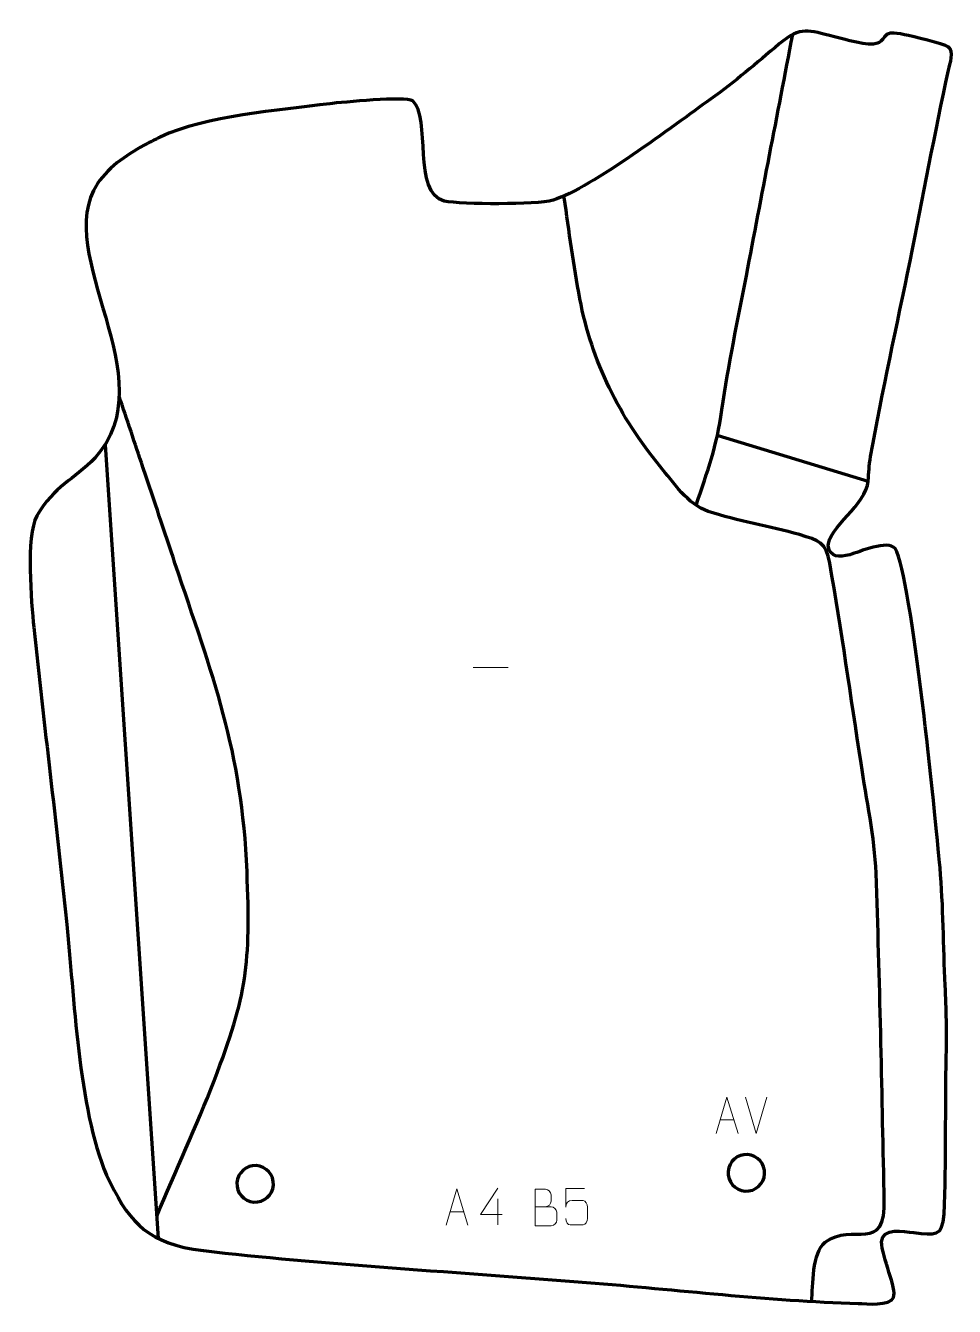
# Model space of a CAD drawing. Header units: millimetres. Extents: x 966 to 1601, y -52 to 824.
import ezdxf

# ---------------------------------------------------------------- set-up
doc = ezdxf.new("R2010")
doc.units = ezdxf.units.MM
doc.header["$MEASUREMENT"] = 0
doc.layers.add('layer 1', color=7, linetype='Continuous', plot=False)
doc.layers.add('layer 2', color=7, linetype='Continuous')
doc.layers.add('layer 3', color=7, linetype='Continuous')

msp = doc.modelspace()

# ---------------------------------------------------------------- linework, layer by layer
at = {"layer": 'layer 1', "color": 250, "lineweight": 9}
for points in [[(1272.0992, 385.0567), (1272.0992, 385.0567), (1296.0772, 385.0567), (1296.0772, 385.0567)], [(1465.5949, 66.3712), (1465.5949, 66.3712), (1458.2731, 91.3248), (1458.2731, 91.3248)], [(1472.9168, 91.3248), (1472.9168, 91.3248), (1465.595, 66.3712), (1465.595, 66.3712)], [(1440.958, 75.6279), (1440.958, 75.6279), (1450.4537, 75.6279), (1450.4537, 75.6279)], [(1288.9379, 21.6632), (1288.9379, 21.6632), (1288.9379, 3.9985), (1288.9379, 3.9985)], [(1256.19, 12.8308), (1256.19, 12.8308), (1265.6857, 12.8308), (1265.6857, 12.8308)]]:
    msp.add_open_spline(points, degree=3, dxfattribs=at)
for points, knots in [([(1438.2354, 66.3785), (1438.2354, 66.3785), (1445.6064, 91.332), (1445.6064, 91.332), (1445.6064, 91.332), (1445.6064, 91.332), (1453.1763, 66.3785), (1453.1763, 66.3785)], [0, 0, 0, 0, 0.33333333, 0.33333333, 0.33333333, 0.33333333, 1, 1, 1, 1]), ([(1253.4674, 3.5814), (1253.4674, 3.5814), (1260.8384, 28.5349), (1260.8384, 28.5349), (1260.8384, 28.5349), (1260.8384, 28.5349), (1268.4083, 3.5814), (1268.4083, 3.5814)], [0, 0, 0, 0, 0.33333333, 0.33333333, 0.33333333, 0.33333333, 1, 1, 1, 1]), ([(1291.882, 10.9021), (1291.882, 10.9021), (1277.0603, 10.9021), (1277.0603, 10.9021), (1277.0603, 10.9021), (1277.0603, 10.9021), (1288.9379, 28.9726), (1288.9379, 28.9726)], [0, 0, 0, 0, 0.33333333, 0.33333333, 0.33333333, 0.33333333, 1, 1, 1, 1]), ([(1314.4264, 16.2843), (1318.065, 16.2847), (1321.6521, 16.2847), (1325.2915, 16.2843), (1325.2915, 16.2843), (1327.2669, 16.267), (1329.1905, 14.5309), (1329.1905, 12.4813), (1329.1905, 12.4813), (1329.1901, 11.3527), (1329.1901, 8.3033), (1329.1905, 7.1744), (1329.1905, 7.1744), (1329.2081, 5.3165), (1327.666, 3.3026), (1325.3445, 3.3195), (1325.3445, 3.3195), (1321.7047, 3.3199), (1318.0653, 3.3199), (1314.4264, 3.3195), (1314.4264, 3.3195), (1314.4264, 11.6378), (1314.4264, 19.9556), (1314.4264, 28.2731), (1314.4264, 28.2731), (1316.8001, 28.2731), (1319.1742, 28.2731), (1321.5484, 28.2731), (1321.5484, 28.2731), (1323.2292, 28.2907), (1325.326, 26.3802), (1325.3437, 24.4178), (1325.3437, 24.4178), (1325.3433, 22.3517), (1325.3433, 22.2057), (1325.3437, 20.1392), (1325.3437, 20.1392), (1325.361, 18.0731), (1323.5065, 16.267), (1321.4965, 16.2843)], [0, 0, 0, 0, 0.09090909, 0.09090909, 0.09090909, 0.09090909, 0.18181818, 0.18181818, 0.18181818, 0.18181818, 0.27272727, 0.27272727, 0.27272727, 0.27272727, 0.36363636, 0.36363636, 0.36363636, 0.36363636, 0.45454545, 0.45454545, 0.45454545, 0.45454545, 0.54545455, 0.54545455, 0.54545455, 0.54545455, 0.63636364, 0.63636364, 0.63636364, 0.63636364, 0.72727273, 0.72727273, 0.72727273, 0.72727273, 0.81818182, 0.81818182, 0.81818182, 0.81818182, 1, 1, 1, 1]), ([(1348.253, 28.7394), (1348.253, 28.7394), (1335.4013, 28.7394), (1335.4013, 28.7394), (1335.4013, 28.7394), (1335.4016, 24.5088), (1335.4016, 20.2779), (1335.4013, 16.0467), (1335.4013, 16.0467), (1335.401, 19.3568), (1337.032, 20.4286), (1339.844, 20.4891), (1339.844, 20.4891), (1342.2836, 20.4894), (1344.7231, 20.4894), (1347.1623, 20.4891), (1347.1623, 20.4891), (1348.8121, 20.4959), (1350.287, 18.1154), (1350.3155, 16.0467), (1350.3155, 16.0467), (1350.3152, 13.4594), (1350.3152, 10.8718), (1350.3155, 8.2841), (1350.3155, 8.2841), (1350.3617, 6.3247), (1348.8623, 3.8884), (1347.2364, 3.8299), (1347.2364, 3.8299), (1345.2799, 3.8302), (1340.3849, 3.8302), (1338.4279, 3.8299), (1338.4279, 3.8299), (1336.5824, 3.8211), (1335.4753, 5.7859), (1335.4545, 8.337)], [0, 0, 0, 0, 0.1, 0.1, 0.1, 0.1, 0.2, 0.2, 0.2, 0.2, 0.3, 0.3, 0.3, 0.3, 0.4, 0.4, 0.4, 0.4, 0.5, 0.5, 0.5, 0.5, 0.6, 0.6, 0.6, 0.6, 0.7, 0.7, 0.7, 0.7, 0.8, 0.8, 0.8, 0.8, 1, 1, 1, 1])]:
    msp.add_open_spline(points, degree=3, knots=knots, dxfattribs=at)
at = {"layer": 'layer 2', "color": 140, "lineweight": 158}
for points, knots in [([(1424.516, 496.1369), (1432.5989, 520.237), (1438.5157, 535.6192), (1442.1839, 561.3319), (1442.1839, 561.3319), (1446.5708, 592.0819), (1452.9942, 622.523), (1458.8457, 653.0175), (1458.8457, 653.0175), (1469.3573, 708.0091), (1480.0291, 762.9699), (1490.5482, 817.9602)], [0, 0, 0, 0, 0.25, 0.25, 0.25, 0.25, 0.5, 0.5, 0.5, 0.5, 1, 1, 1, 1]), ([(1503.4846, -48.463), (1504.3686, -37.7163), (1503.7417, -14.975), (1512.7703, -7.9718), (1512.7703, -7.9718), (1531.2258, 6.3436), (1554.5105, -17.0676), (1553.1675, 21.8951), (1553.1675, 21.8951), (1553.1201, 23.2698), (1553.066, 24.6426), (1553.0217, 26.0179), (1553.0217, 26.0179), (1551.5135, 98.7384), (1550.1448, 171.7891), (1547.5392, 244.4629), (1547.5392, 244.4629), (1546.6579, 269.0425), (1540.9542, 295.1097), (1537.2525, 319.6303), (1537.2525, 319.6303), (1530.3758, 365.1769), (1523.7173, 410.971), (1515.9371, 456.3611), (1515.9371, 456.3611), (1513.4373, 470.9454), (1508.5119, 471.892), (1495.18, 475.967), (1495.18, 475.967), (1475.0627, 481.939), (1452.6432, 485.1156), (1432.8387, 491.8755), (1432.8387, 491.8755), (1418.637, 496.723), (1409.0168, 511.4874), (1399.8903, 522.6397), (1399.8903, 522.6397), (1372.1717, 556.2265), (1353.1452, 594.4857), (1344.9898, 637.3031), (1344.9898, 637.3031), (1340.6194, 660.2484), (1337.6364, 683.4522), (1334.3015, 706.5647)], [0, 0, 0, 0, 0.08333333, 0.08333333, 0.08333333, 0.08333333, 0.16666667, 0.16666667, 0.16666667, 0.16666667, 0.25, 0.25, 0.25, 0.25, 0.33333333, 0.33333333, 0.33333333, 0.33333333, 0.41666667, 0.41666667, 0.41666667, 0.41666667, 0.5, 0.5, 0.5, 0.5, 0.58333333, 0.58333333, 0.58333333, 0.58333333, 0.66666667, 0.66666667, 0.66666667, 0.66666667, 0.75, 0.75, 0.75, 0.75, 0.83333333, 0.83333333, 0.83333333, 0.83333333, 1, 1, 1, 1]), ([(1055.6509, 9.8547), (1068.634, 40.3896), (1082.9547, 71.6209), (1094.8989, 102.4354), (1094.8989, 102.4354), (1117.6315, 161.6113), (1119.9408, 182.1727), (1117.394, 245.6077), (1117.394, 245.6077), (1114.0663, 328.5011), (1093.896, 379.5717), (1068.1495, 456.4981), (1068.1495, 456.4981), (1060.9799, 477.9193), (1053.8667, 499.3592), (1046.6911, 520.7785), (1046.6911, 520.7785), (1046.6911, 520.7785), (1046.2127, 522.2054), (1046.2127, 522.2054), (1046.2127, 522.2054), (1040.7908, 538.3765), (1035.3689, 554.5476), (1029.9471, 570.7187)], [0, 0, 0, 0, 0.14285714, 0.14285714, 0.14285714, 0.14285714, 0.28571429, 0.28571429, 0.28571429, 0.28571429, 0.42857143, 0.42857143, 0.42857143, 0.42857143, 0.57142857, 0.57142857, 0.57142857, 0.57142857, 0.71428571, 0.71428571, 0.71428571, 0.71428571, 1, 1, 1, 1])]:
    msp.add_open_spline(points, degree=3, knots=knots, dxfattribs=at)
for points in [[(1439.4595, 543.8094), (1439.4595, 543.8094), (1542.1167, 512.5762), (1542.1167, 512.5762)], [(1020.3027, 537.403), (1020.3027, 537.403), (1056.6691, -5.3403), (1056.6691, -5.3403)]]:
    msp.add_open_spline(points, degree=3, dxfattribs=at)
at = {"layer": 'layer 2', "color": 142, "lineweight": 200}
for points in [[(1122.1301, 19.4677), (1115.2413, 19.9188), (1110.0224, 25.869), (1110.4735, 32.7577), (1110.4735, 32.7577), (1110.9245, 39.6465), (1116.8746, 44.8654), (1123.7634, 44.4143), (1123.7634, 44.4143), (1130.6523, 43.9633), (1135.8711, 38.0131), (1135.42, 31.1244), (1135.42, 31.1244), (1134.969, 24.2356), (1129.0189, 19.0167), (1122.1301, 19.4677)], [(1458.0406, 27.038), (1451.1518, 27.4891), (1445.9329, 33.4393), (1446.384, 40.328), (1446.384, 40.328), (1446.835, 47.2168), (1452.7852, 52.4357), (1459.674, 51.9846), (1459.674, 51.9846), (1466.5628, 51.5336), (1471.7816, 45.5834), (1471.3306, 38.6946), (1471.3306, 38.6946), (1470.8795, 31.8059), (1464.9294, 26.587), (1458.0406, 27.038)]]:
    msp.add_open_spline(points, degree=3, knots=[0, 0, 0, 0, 0.2, 0.2, 0.2, 0.2, 0.4, 0.4, 0.4, 0.4, 0.6, 0.6, 0.6, 0.6, 1, 1, 1, 1], dxfattribs=at)
at = {"layer": 'layer 3', "color": 242, "lineweight": 158}
msp.add_open_spline([(1057.9404, 747.7706), (1089.451, 762.6872), (1138.6577, 766.0662), (1173.9827, 770.699), (1173.9827, 770.699), (1182.4818, 771.5781), (1225.8842, 775.9963), (1230.6769, 772.5872), (1230.6769, 772.5872), (1243.4117, 761.3227), (1230.5773, 709.2998), (1252.2706, 704.0388), (1252.2706, 704.0388), (1264.8026, 701.8034), (1314.556, 701.4393), (1326.7073, 704.6424), (1326.7073, 704.6424), (1353.5856, 713.3933), (1408.5636, 755.459), (1434.3284, 773.7855), (1434.3284, 773.7855), (1451.5133, 786.089), (1465.3073, 797.9866), (1481.3018, 811.5356), (1481.3018, 811.5356), (1496.5153, 824.0967), (1500.8788, 820.8394), (1519.0307, 816.4296), (1519.0307, 816.4296), (1525.3325, 814.8986), (1542.9952, 809.4443), (1548.4671, 811.9792), (1548.4671, 811.9792), (1555.9781, 815.4585), (1550.8638, 821.609), (1567.0668, 817.8414), (1567.0668, 817.8414), (1572.3982, 816.5929), (1593.6908, 811.8967), (1596.9398, 809.5149), (1596.9398, 809.5149), (1601.0926, 806.4705), (1598.1044, 798.0949), (1597.1173, 793.6353), (1597.1173, 793.6353), (1587.6281, 750.4325), (1579.588, 706.3968), (1570.7866, 662.9655), (1570.7866, 662.9655), (1561.7851, 618.6135), (1551.7636, 573.8559), (1543.7624, 529.3785), (1543.7624, 529.3785), (1542.6759, 522.8844), (1542.6225, 518.8119), (1542.1167, 512.5762), (1542.1167, 512.5762), (1540.8219, 496.6142), (1514.9306, 480.4943), (1514.8759, 468.4845), (1514.8759, 468.4845), (1516.1103, 459.8897), (1522.5147, 460.5419), (1529.5177, 462.2458), (1529.5177, 462.2458), (1535.847, 464.0747), (1555.759, 472.6159), (1560.5668, 466.5319), (1560.5668, 466.5319), (1572.2295, 445.9218), (1588.0408, 283.3219), (1591.2888, 248.1541), (1591.2888, 248.1541), (1593.5576, 221.8793), (1593.5797, 194.244), (1594.7929, 167.7068), (1594.7929, 167.7068), (1595.5583, 150.9673), (1595.959, 136.3045), (1595.5785, 119.504), (1595.5785, 119.504), (1594.8215, 83.3899), (1595.5062, 47.2174), (1594.1361, 11.1273), (1594.1361, 11.1273), (1592.8674, -4.5398), (1587.8032, -2.964), (1573.3522, -1.36), (1573.3522, -1.36), (1566.4645, -0.5569), (1551.8069, 2.3903), (1551.2248, -7.7393), (1551.2248, -7.7393), (1551.625, -18.2226), (1561.791, -39.7747), (1559.4852, -45.686), (1559.4852, -45.686), (1557.0776, -51.8582), (1540.982, -50.0365), (1535.369, -49.8721), (1535.369, -49.8721), (1473.3904, -48.0559), (1411.4515, -40.3672), (1349.6226, -35.4368), (1349.6226, -35.4368), (1255.5248, -27.9703), (1155.5052, -22.1468), (1080.6123, -12.8167), (1080.6123, -12.8167), (1046.1682, -6.2624), (1036.0097, 7.6473), (1021.2265, 37.9155), (1021.2265, 37.9155), (1001.8953, 83.9801), (999.2227, 160.5242), (993.9764, 211.6123), (993.9764, 211.6123), (987.0602, 278.6893), (978.6029, 345.5909), (971.5974, 412.6124), (971.5974, 412.6124), (969.9141, 429.6255), (966.0123, 474.8185), (973.64, 488.8823), (973.64, 488.8823), (985.8599, 509.2502), (998.5996, 513.3891), (1013.531, 528.4736), (1013.531, 528.4736), (1062.6179, 582.9498), (983.1638, 667.6556), (1015.2278, 716.0544), (1015.2278, 716.0544), (1023.377, 728.3552), (1036.618, 736.7534), (1049.4196, 743.5091), (1049.4196, 743.5091), (1052.2412, 744.9738), (1055.0839, 746.3761), (1057.9404, 747.7706)], degree=3, knots=[0, 0, 0, 0, 0.02777778, 0.02777778, 0.02777778, 0.02777778, 0.05555556, 0.05555556, 0.05555556, 0.05555556, 0.08333333, 0.08333333, 0.08333333, 0.08333333, 0.11111111, 0.11111111, 0.11111111, 0.11111111, 0.13888889, 0.13888889, 0.13888889, 0.13888889, 0.16666667, 0.16666667, 0.16666667, 0.16666667, 0.19444444, 0.19444444, 0.19444444, 0.19444444, 0.22222222, 0.22222222, 0.22222222, 0.22222222, 0.25, 0.25, 0.25, 0.25, 0.27777778, 0.27777778, 0.27777778, 0.27777778, 0.30555556, 0.30555556, 0.30555556, 0.30555556, 0.33333333, 0.33333333, 0.33333333, 0.33333333, 0.36111111, 0.36111111, 0.36111111, 0.36111111, 0.38888889, 0.38888889, 0.38888889, 0.38888889, 0.41666667, 0.41666667, 0.41666667, 0.41666667, 0.44444444, 0.44444444, 0.44444444, 0.44444444, 0.47222222, 0.47222222, 0.47222222, 0.47222222, 0.5, 0.5, 0.5, 0.5, 0.52777778, 0.52777778, 0.52777778, 0.52777778, 0.55555556, 0.55555556, 0.55555556, 0.55555556, 0.58333333, 0.58333333, 0.58333333, 0.58333333, 0.61111111, 0.61111111, 0.61111111, 0.61111111, 0.63888889, 0.63888889, 0.63888889, 0.63888889, 0.66666667, 0.66666667, 0.66666667, 0.66666667, 0.69444444, 0.69444444, 0.69444444, 0.69444444, 0.72222222, 0.72222222, 0.72222222, 0.72222222, 0.75, 0.75, 0.75, 0.75, 0.77777778, 0.77777778, 0.77777778, 0.77777778, 0.80555556, 0.80555556, 0.80555556, 0.80555556, 0.83333333, 0.83333333, 0.83333333, 0.83333333, 0.86111111, 0.86111111, 0.86111111, 0.86111111, 0.88888889, 0.88888889, 0.88888889, 0.88888889, 0.91666667, 0.91666667, 0.91666667, 0.91666667, 0.94444444, 0.94444444, 0.94444444, 0.94444444, 1, 1, 1, 1], dxfattribs=at)

doc.saveas('drawing.dxf')
